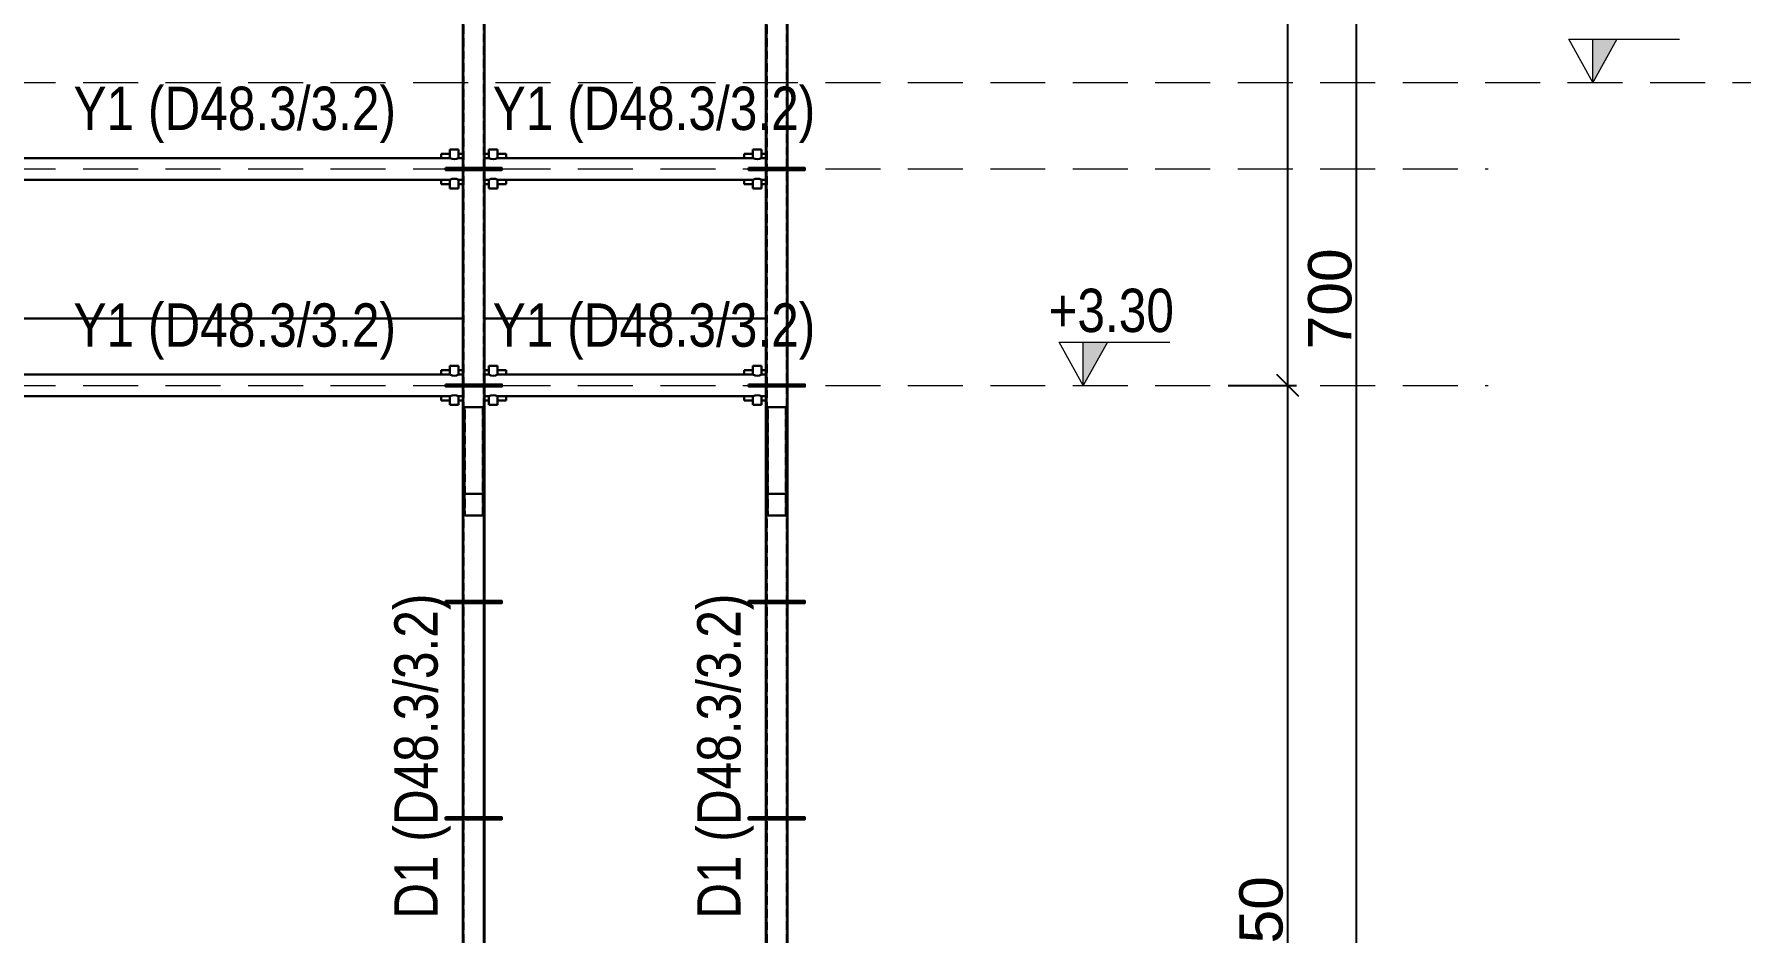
# Model space of a CAD drawing. Header units: millimetres. Extents: x 1500 to 3333, y 525 to 1954.
# Drawn here: x 2936.6 to 3333, y 1313 to 1520.5 of the extents above; entities that cross this region are included whole.
import ezdxf
from ezdxf.enums import TextEntityAlignment as Align

# ---------------------------------------------------------------- set-up
doc = ezdxf.new("R2010")
doc.units = ezdxf.units.MM
for name, pattern in [('ACAD_ISO04W100', [30, 24, -3, 0, -3]), ('DASHED', [19.05, 12.7, -6.35]), ('HIDDEN2', [0.1875, 0.125, -0.0625])]:
    doc.linetypes.add(name, pattern=pattern)
for name, color, linetype, lineweight in [('AKS CIZGISI (BEYKENT)', 252, 'DASHED', 20), ('KOT CIZGI (BEYKENT)', 7, 'Continuous', 20), ('KOT YAZI (BEYKENT)', 7, 'Continuous', 20), ('OLCU (BEYKENT)', 14, 'Continuous', 20), ('Part', 2, 'Continuous', 25), ('Part_Hidden', 7, 'Continuous', 25), ('TOPUK TAHTASI', 9, 'Continuous', 15), ('YATAY-KORKULUK', 210, 'ACAD_ISO04W100', 30), ('YAZI (BEYKENT)', 140, 'Continuous', 20)]:
    doc.layers.add(name, color=color, linetype=linetype, lineweight=lineweight)
doc.styles.add('KOT (BEYKENT)', font='')
doc.styles.get("Standard").update_dxf_attribs({"font": 'arial.ttf'})
doc.styles.add('YAZI (BEYKENT)', font='')
doc.styles.get('KOT (BEYKENT)').set_extended_font_data('Bahnschrift Light Condensed')
doc.styles.get('YAZI (BEYKENT)').set_extended_font_data('Bahnschrift Light Condensed')
doc.dimstyles.new('OLC-50', dxfattribs={"dimtxt": 10, "dimasz": 5, "dimexe": 2, "dimexo": 2, "dimgap": 1, "dimtad": 1, "dimdec": 1, "dimrnd": 0.5, "dimzin": 12, "dimdsep": 46, "dimtxsty": 'Standard', "dimblk": 'OBLIQUE', "dimcen": 0, "dimclrt": 7, "dimadec": 0, "dimazin": 0, "dimtfac": 1, "dimtdec": 1, "dimtix": 1, "dimtmove": 1, "dimatfit": 3, "dimfxl": 1, "dimtzin": 0, "dimarcsym": 0})

# ---------------------------------------------------------------- blocks, each defined once
blk = doc.blocks.new('_Oblique')
at = {"color": 0, "linetype": 'ByBlock', "lineweight": -2}
blk.add_line((-0.5, -0.5), (0.5, 0.5), dxfattribs=at)
blk = doc.blocks.new('*D36')
at = {"layer": 'DEFPOINTS', "color": 0, "transparency": 16777216}
for p in [(3210.3, 1439.41), (3226.06, 1439.41), (3218.18, 1189.41)]:
    blk.add_point(p, dxfattribs=at)
at = {"layer": 'OLCU (BEYKENT)', "color": 0, "lineweight": -2, "transparency": 16777216}
for p, q in [((3212.3, 1439.41), (3228.06, 1439.41)), ((3226.06, 1189.41), (3226.06, 1439.41)), ((3220.18, 1189.41), (3228.06, 1189.41))]:
    blk.add_line(p, q, dxfattribs=at)
at = {"layer": 'OLCU (BEYKENT)', "color": 0, "lineweight": -2, "transparency": 16777216, "xscale": 5, "yscale": 5, "zscale": 5}
for p, rotation in [((3226.06, 1439.41), 90), ((3226.06, 1189.41), 270)]:
    blk.add_blockref('_Oblique', p, dxfattribs=dict(at, rotation=rotation))
at = {"layer": 'OLCU (BEYKENT)', "color": 7, "transparency": 16777216, "insert": (3219.95, 1314.41), "char_height": 10, "attachment_point": 5, "rotation": 90}
blk.add_mtext('250', dxfattribs=at)
blk = doc.blocks.new('*D37')
at = {"layer": 'DEFPOINTS', "color": 0, "transparency": 16777216}
for p in [(3207.87, 1689.41), (3226.06, 1689.41), (3210.3, 1439.41)]:
    blk.add_point(p, dxfattribs=at)
at = {"layer": 'OLCU (BEYKENT)', "color": 0, "lineweight": -2, "transparency": 16777216}
for p, q in [((3209.87, 1689.41), (3228.06, 1689.41)), ((3226.06, 1439.41), (3226.06, 1689.41)), ((3212.3, 1439.41), (3228.06, 1439.41))]:
    blk.add_line(p, q, dxfattribs=at)
at = {"layer": 'OLCU (BEYKENT)', "color": 0, "lineweight": -2, "transparency": 16777216, "xscale": 5, "yscale": 5, "zscale": 5}
for p, rotation in [((3226.06, 1689.41), 90), ((3226.06, 1439.41), 270)]:
    blk.add_blockref('_Oblique', p, dxfattribs=dict(at, rotation=rotation))
at = {"layer": 'OLCU (BEYKENT)', "color": 7, "transparency": 16777216, "insert": (3219.95, 1564.41), "char_height": 10, "attachment_point": 5, "rotation": 90}
blk.add_mtext('250', dxfattribs=at)
blk = doc.blocks.new('*D39')
at = {"layer": 'DEFPOINTS', "color": 0, "transparency": 16777216}
for p in [(3203.02, 1809.41), (3241.95, 1809.41), (3218.18, 1109.41)]:
    blk.add_point(p, dxfattribs=at)
at = {"layer": 'OLCU (BEYKENT)', "color": 0, "lineweight": -2, "transparency": 16777216}
for p, q in [((3205.02, 1809.41), (3243.95, 1809.41)), ((3241.95, 1109.41), (3241.95, 1809.41)), ((3220.18, 1109.41), (3243.95, 1109.41))]:
    blk.add_line(p, q, dxfattribs=at)
at = {"layer": 'OLCU (BEYKENT)', "color": 0, "lineweight": -2, "transparency": 16777216, "xscale": 5, "yscale": 5, "zscale": 5}
for p, rotation in [((3241.95, 1809.41), 90), ((3241.95, 1109.41), 270)]:
    blk.add_blockref('_Oblique', p, dxfattribs=dict(at, rotation=rotation))
at = {"layer": 'OLCU (BEYKENT)', "color": 7, "transparency": 16777216, "insert": (3235.84, 1459.41), "char_height": 10, "attachment_point": 5, "rotation": 90}
blk.add_mtext('700', dxfattribs=at)
blk = doc.blocks.new('*U18')
at = {"layer": 'Part', "color": 4, "linetype": 'Continuous', "lineweight": 30}
for points in [[(122.75, 300), (127.25, 300), (127.25, 325), (122.75, 325)], [(122.5, 30), (127.5, 30), (127.5, 305), (122.5, 305)], [(118.5, 280.25), (131.5, 280.25), (131.5, 279.75), (118.5, 279.75)], [(118.5, 230.25), (131.5, 230.25), (131.5, 229.75), (118.5, 229.75)]]:
    blk.add_lwpolyline(points, close=True, dxfattribs=at)
at = {"layer": 'Part_Hidden', "color": 8, "linetype": 'HIDDEN2', "lineweight": 15}
for points in [[(123, 300), (127, 300), (127, 325), (123, 325)], [(122.75, 30), (127.25, 30), (127.25, 305), (122.75, 305)]]:
    blk.add_lwpolyline(points, close=True, dxfattribs=at)
blk = doc.blocks.new('*U19')
at = {"layer": 'Part', "color": 4, "linetype": 'Continuous', "lineweight": 30}
for points in [[(122.5, 0), (127.5, 0), (127.5, 250), (122.5, 250)], [(118.5, 75.25), (131.5, 75.25), (131.5, 74.75), (118.5, 74.75)], [(118.5, 25.25), (131.5, 25.25), (131.5, 24.75), (118.5, 24.75)]]:
    blk.add_lwpolyline(points, close=True, dxfattribs=at)
at = {"layer": 'Part_Hidden', "color": 8, "linetype": 'HIDDEN2', "lineweight": 15}
blk.add_lwpolyline([(122.75, 0), (127.25, 0), (127.25, 250), (122.75, 250)], close=True, dxfattribs=at)
at = {"layer": 'TOPUK TAHTASI', "linetype": 'Continuous', "lineweight": 30}
blk.add_line((2.5, 40.5), (122.5, 40.5), dxfattribs=at)
at = {"layer": 'YATAY-KORKULUK', "linetype": 'Continuous', "lineweight": 30}
for p, q in [((119.5, 77.5), (119.5, 79.5)), ((121.5, 79.5), (119.5, 79.5)), ((121.5, 77.5), (121.5, 79.5)), ((5.5, 77.5), (119.5, 77.5)), ((119.5, 78.5), (117.5, 78.5)), ((117.5, 77.5), (117.5, 78.5)), ((122.5, 78.5), (121.5, 78.5)), ((121.5, 77.5), (122.5, 77.5)), ((122.5, 77.5), (121.5, 77.5)), ((5.5, 72.5), (119.5, 72.5)), ((117.5, 72.5), (117.5, 71.5)), ((119.5, 71.5), (117.5, 71.5)), ((119.5, 72.5), (119.5, 70.5)), ((121.5, 72.5), (122.5, 72.5)), ((122.5, 72.5), (121.5, 72.5)), ((122.5, 72.5), (121.5, 72.5)), ((121.5, 72.5), (121.5, 70.5)), ((122.5, 71.5), (121.5, 71.5)), ((121.5, 70.5), (119.5, 70.5)), ((119.5, 28.5), (117.5, 28.5)), ((117.5, 27.5), (117.5, 28.5)), ((119.5, 27.5), (119.5, 29.5)), ((121.5, 29.5), (119.5, 29.5)), ((121.5, 27.5), (121.5, 29.5)), ((122.5, 28.5), (121.5, 28.5)), ((5.5, 27.5), (119.5, 27.5)), ((121.5, 27.5), (122.5, 27.5)), ((122.5, 27.5), (121.5, 27.5)), ((5.5, 22.5), (119.5, 22.5)), ((117.5, 22.5), (117.5, 21.5)), ((119.5, 21.5), (117.5, 21.5)), ((119.5, 22.5), (119.5, 20.5)), ((121.5, 20.5), (119.5, 20.5)), ((121.5, 22.5), (122.5, 22.5)), ((122.5, 22.5), (121.5, 22.5)), ((122.5, 22.5), (121.5, 22.5)), ((121.5, 22.5), (121.5, 20.5)), ((122.5, 21.5), (121.5, 21.5))]:
    blk.add_line(p, q, dxfattribs=at)
for centre, start, end in [((120.5, 79.375), 241.92751, 298.07249), ((120.5, 70.625), 61.92751, 118.07249), ((120.5, 29.375), 241.92751, 298.07249), ((120.5, 20.625), 61.92751, 118.07249)]:
    blk.add_arc(centre, 2.125, start, end, dxfattribs=at)
blk = doc.blocks.new('*U27')
at = {"layer": 'Part', "color": 4, "linetype": 'Continuous', "lineweight": 30}
for points in [[(-2.25, 300), (2.25, 300), (2.25, 325), (-2.25, 325)], [(67.75, 300), (72.25, 300), (72.25, 325), (67.75, 325)], [(-2.5, 31), (2.5, 31), (2.5, 305), (-2.5, 305)], [(67.5, 30), (72.5, 30), (72.5, 305), (67.5, 305)], [(-6.5, 280.25), (6.5, 280.25), (6.5, 279.75), (-6.5, 279.75)], [(63.5, 280.25), (76.5, 280.25), (76.5, 279.75), (63.5, 279.75)], [(-6.5, 230.25), (6.5, 230.25), (6.5, 229.75), (-6.5, 229.75)], [(63.5, 230.25), (76.5, 230.25), (76.5, 229.75), (63.5, 229.75)]]:
    blk.add_lwpolyline(points, close=True, dxfattribs=at)
at = {"layer": 'Part_Hidden', "color": 8, "linetype": 'HIDDEN2', "lineweight": 15}
for points in [[(-2, 300), (2, 300), (2, 325), (-2, 325)], [(68, 300), (72, 300), (72, 325), (68, 325)], [(-2.25, 31), (2.25, 31), (2.25, 305), (-2.25, 305)], [(67.75, 30), (72.25, 30), (72.25, 305), (67.75, 305)]]:
    blk.add_lwpolyline(points, close=True, dxfattribs=at)
blk = doc.blocks.new('*U28')
at = {"layer": 'Part', "color": 4, "linetype": 'Continuous', "lineweight": 30}
for points in [[(-2.5, 0), (2.5, 0), (2.5, 250), (-2.5, 250)], [(67.5, 0), (72.5, 0), (72.5, 250), (67.5, 250)], [(-6.5, 75.25), (6.5, 75.25), (6.5, 74.75), (-6.5, 74.75)], [(63.5, 75.25), (76.5, 75.25), (76.5, 74.75), (63.5, 74.75)], [(-6.5, 25.25), (6.5, 25.25), (6.5, 24.75), (-6.5, 24.75)], [(63.5, 25.25), (76.5, 25.25), (76.5, 24.75), (63.5, 24.75)]]:
    blk.add_lwpolyline(points, close=True, dxfattribs=at)
at = {"layer": 'Part_Hidden', "color": 8, "linetype": 'HIDDEN2', "lineweight": 15}
for points in [[(-2.25, 0), (2.25, 0), (2.25, 250), (-2.25, 250)], [(67.75, 0), (72.25, 0), (72.25, 250), (67.75, 250)]]:
    blk.add_lwpolyline(points, close=True, dxfattribs=at)
at = {"layer": 'TOPUK TAHTASI', "linetype": 'Continuous', "lineweight": 30}
blk.add_line((2.5, 40.5), (67.5, 40.5), dxfattribs=at)
at = {"layer": 'YATAY-KORKULUK', "linetype": 'Continuous', "lineweight": 30}
for p, q in [((3.5, 77.5), (3.5, 79.5)), ((3.5, 79.5), (5.5, 79.5)), ((5.5, 77.5), (5.5, 79.5)), ((64.5, 77.5), (64.5, 79.5)), ((66.5, 79.5), (64.5, 79.5)), ((66.5, 77.5), (66.5, 79.5)), ((2.5, 78.5), (3.5, 78.5)), ((2.5, 77.5), (3.5, 77.5)), ((5.5, 78.5), (7.5, 78.5)), ((5.5, 77.5), (64.5, 77.5)), ((7.5, 77.5), (7.5, 78.5)), ((64.5, 78.5), (62.5, 78.5)), ((62.5, 77.5), (62.5, 78.5)), ((67.5, 78.5), (66.5, 78.5)), ((66.5, 77.5), (67.5, 77.5)), ((67.5, 77.5), (66.5, 77.5)), ((2.5, 72.5), (3.5, 72.5)), ((2.5, 72.5), (3.5, 72.5)), ((2.5, 71.5), (3.5, 71.5)), ((3.5, 72.5), (3.5, 70.5)), ((5.5, 72.5), (64.5, 72.5)), ((5.5, 72.5), (5.5, 70.5)), ((5.5, 71.5), (7.5, 71.5)), ((7.5, 72.5), (7.5, 71.5)), ((62.5, 72.5), (62.5, 71.5)), ((64.5, 71.5), (62.5, 71.5)), ((64.5, 72.5), (64.5, 70.5)), ((66.5, 72.5), (67.5, 72.5)), ((67.5, 72.5), (66.5, 72.5)), ((67.5, 72.5), (66.5, 72.5)), ((66.5, 72.5), (66.5, 70.5)), ((67.5, 71.5), (66.5, 71.5)), ((3.5, 70.5), (5.5, 70.5)), ((66.5, 70.5), (64.5, 70.5)), ((2.5, 28.5), (3.5, 28.5)), ((3.5, 27.5), (3.5, 29.5)), ((3.5, 29.5), (5.5, 29.5)), ((5.5, 27.5), (5.5, 29.5)), ((5.5, 28.5), (7.5, 28.5)), ((7.5, 27.5), (7.5, 28.5)), ((64.5, 28.5), (62.5, 28.5)), ((62.5, 27.5), (62.5, 28.5)), ((64.5, 27.5), (64.5, 29.5)), ((66.5, 29.5), (64.5, 29.5)), ((66.5, 27.5), (66.5, 29.5)), ((67.5, 28.5), (66.5, 28.5)), ((2.5, 27.5), (3.5, 27.5)), ((5.5, 27.5), (64.5, 27.5)), ((66.5, 27.5), (67.5, 27.5)), ((67.5, 27.5), (66.5, 27.5)), ((2.5, 22.5), (3.5, 22.5)), ((2.5, 22.5), (3.5, 22.5)), ((2.5, 21.5), (3.5, 21.5)), ((3.5, 22.5), (3.5, 20.5)), ((3.5, 20.5), (5.5, 20.5)), ((5.5, 22.5), (64.5, 22.5)), ((5.5, 22.5), (5.5, 20.5)), ((5.5, 21.5), (7.5, 21.5)), ((7.5, 22.5), (7.5, 21.5)), ((62.5, 22.5), (62.5, 21.5)), ((64.5, 21.5), (62.5, 21.5)), ((64.5, 22.5), (64.5, 20.5)), ((66.5, 20.5), (64.5, 20.5)), ((66.5, 22.5), (67.5, 22.5)), ((67.5, 22.5), (66.5, 22.5)), ((67.5, 22.5), (66.5, 22.5)), ((66.5, 22.5), (66.5, 20.5)), ((67.5, 21.5), (66.5, 21.5))]:
    blk.add_line(p, q, dxfattribs=at)
for centre, start, end in [((4.5, 79.375), 241.92751, 298.07249), ((65.5, 79.375), 241.92751, 298.07249), ((4.5, 70.625), 61.92751, 118.07249), ((65.5, 70.625), 61.92751, 118.07249), ((4.5, 29.375), 241.92751, 298.07249), ((65.5, 29.375), 241.92751, 298.07249), ((4.5, 20.625), 61.92751, 118.07249), ((65.5, 20.625), 61.92751, 118.07249)]:
    blk.add_arc(centre, 2.125, start, end, dxfattribs=at)

msp = doc.modelspace()

# ---------------------------------------------------------------- linework, layer by layer
at = {"layer": 'AKS CIZGISI (BEYKENT)'}
for p, q in [((1500.03, 1509.41), (3333, 1509.41)), ((1500.03, 1489.41), (3272.36, 1489.41)), ((1500.03, 1439.41), (3272.36, 1439.41))]:
    msp.add_line(p, q, dxfattribs=at)
at = {"layer": 'KOT CIZGI (BEYKENT)'}
for points in [[(3296.55, 1509.41), (3296.55, 1519.41), (3302.11, 1519.41), (3296.55, 1509.41), (3290.99, 1519.41), (3316.55, 1519.41)], [(3178.85, 1439.41), (3178.85, 1449.41), (3184.41, 1449.41), (3178.85, 1439.41), (3173.3, 1449.41), (3198.85, 1449.41)]]:
    msp.add_lwpolyline(points, dxfattribs=at)
for points in [[(3296.55, 1509.41), (3296.55, 1519.41), (3302.11, 1519.41)], [(3178.85, 1439.41), (3178.85, 1449.41), (3184.41, 1449.41)]]:
    msp.add_solid(points, dxfattribs=at)

# ---------------------------------------------------------------- block references
at = {"layer": 'OLCU (BEYKENT)'}
for name, p in [('*U19', (2913.05, 1414.41)), ('*U28', (3038.05, 1414.41)), ('*U18', (2913.05, 1109.41)), ('*U27', (3038.05, 1109.41))]:
    msp.add_blockref(name, p, dxfattribs=at)

# ---------------------------------------------------------------- texts
at = {"layer": 'KOT YAZI (BEYKENT)', "style": 'KOT (BEYKENT)'}
msp.add_text('+3.30', height=10, dxfattribs=at).set_placement((3185.29, 1451.75), align=Align.CENTER)
at = {"layer": 'YAZI (BEYKENT)', "style": 'YAZI (BEYKENT)'}
for p in [(2945.6, 1498.42), (3042.44, 1498.42), (2945.6, 1448.36), (3042.44, 1448.36)]:
    msp.add_text('Y1 (D48.3/3.2)', height=10, dxfattribs=at).set_placement(p)
for p in [(3029.72, 1316.21), (3099.67, 1316.21)]:
    msp.add_text('D1 (D48.3/3.2)', height=10, rotation=90, dxfattribs=at).set_placement(p)

# ---------------------------------------------------------------- dimensions: what is measured, and where the dimension line sits
at = {"layer": 'OLCU (BEYKENT)'}
for base, p1, p2, picture, middle in [((3241.95, 1809.41), (3218.18, 1109.41), (3203.02, 1809.41), '*D39', (3235.84, 1459.41)), ((3226.06, 1689.41), (3210.3, 1439.41), (3207.87, 1689.41), '*D37', (3219.95, 1564.41)), ((3226.06, 1439.41), (3218.18, 1189.41), (3210.3, 1439.41), '*D36', (3219.95, 1314.41))]:
    dim = msp.add_linear_dim(base=base, p1=p1, p2=p2, angle=90, dimstyle='OLC-50', dxfattribs=at)
    dim.commit()
    dim.dimension.update_dxf_attribs({"geometry": picture, "text_midpoint": middle})

doc.saveas('drawing.dxf')
